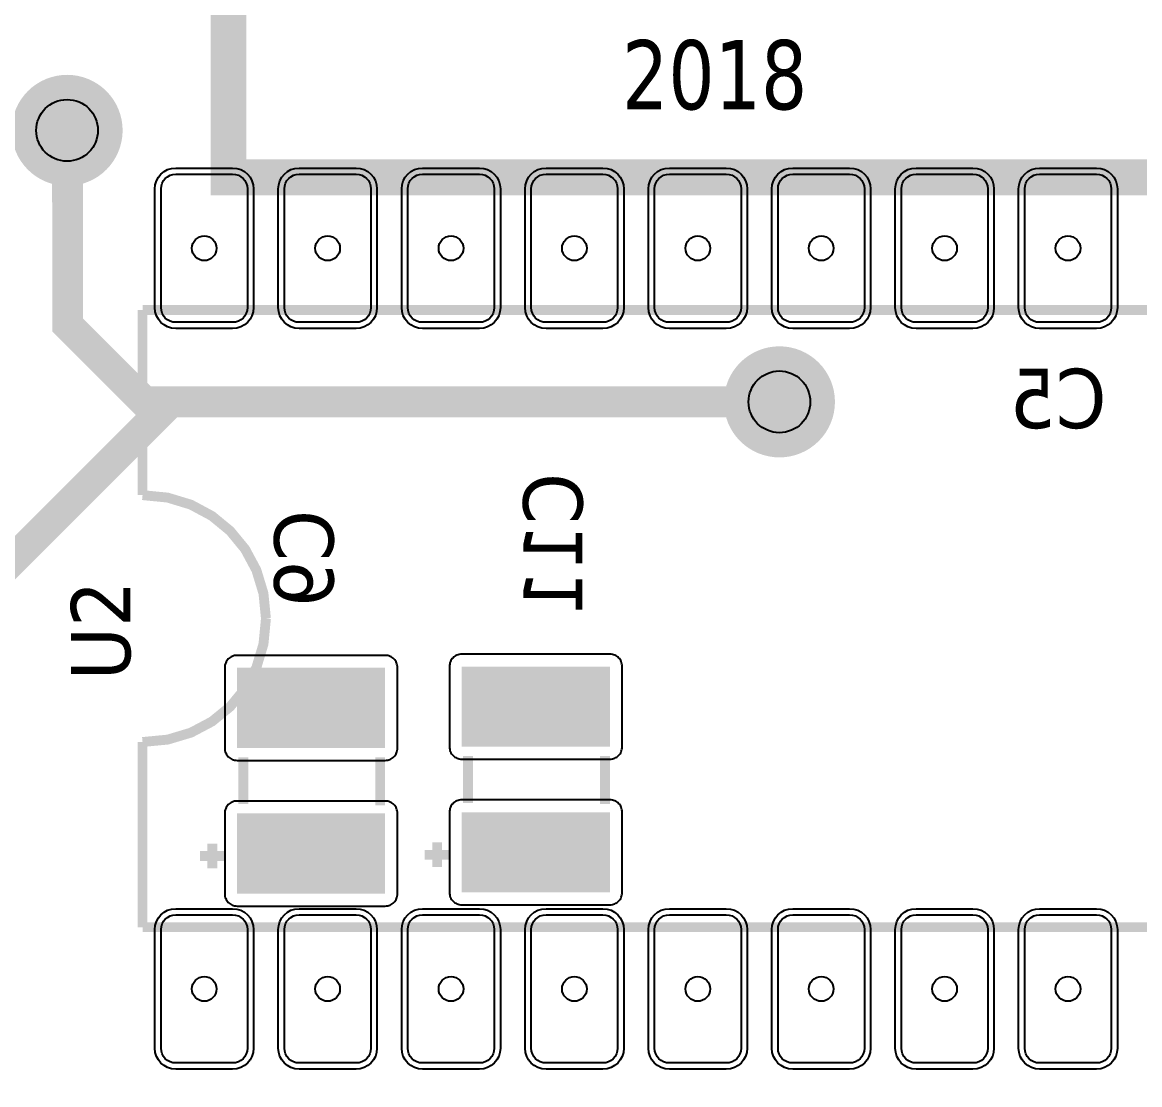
# Model space of a CAD drawing. Header units: millimetres. Extents: x 123.5 to 144.3, y 105.4 to 121.6.
# Drawn here: x 132.327 to 133.25, y 108.856 to 109.734 of the extents above; entities that cross this region are included whole.
import ezdxf

# ---------------------------------------------------------------- set-up
doc = ezdxf.new("R2010")
doc.units = ezdxf.units.MM
doc.layers.add('DESC', color=250, linetype='Continuous')
doc.styles.get("Standard").update_dxf_attribs({"font": 'tahoma.ttf'})

# ---------------------------------------------------------------- blocks, each defined once
blk = doc.blocks.new('RPAD')
blk.add_trace([(-0.5, -0.5), (-0.5, 0.5), (0.5, -0.5), (0.5, 0.5)])
blk = doc.blocks.new('EPAD')
at = {"const_width": 0.5}
blk.add_lwpolyline([(-0.25, 0, 1), (0.25, 0, 1)], format="xyb", close=True, dxfattribs=at)
blk = doc.blocks.new('Tarjeta mufla')
for points, const_width in [([(147.15838, 114.65681), (147.99302, 114.65681), (147.99302, 114.91665), (147.15838, 114.91665), (147.15838, 114.65681)], 0.029), ([(147.15838, 114.65681), (147.99302, 114.65681), (147.99302, 114.91665), (147.15838, 114.91665), (147.15838, 114.65681)], 0.029), ([(147.15838, 114.65681), (147.99302, 114.65681), (147.99302, 114.91665), (147.15838, 114.91665), (147.15838, 114.65681)], 0.029), ([(147.60483, 114.47489), (147.11156, 114.47489), (147.0903, 114.47489), (147.02806, 114.53713), (147.02806, 114.62012), (147.02756, 114.69481)], 0.025), ([(147.08869, 114.39933), (147.08869, 114.54933)], 0.008), ([(147.08869, 114.54933), (149.08869, 114.54933)], 0.008), ([(147.08869, 114.39933), (147.08869, 114.54933)], 0.008), ([(147.08869, 114.54933), (149.08869, 114.54933)], 0.008), ([(147.08869, 114.39933), (147.08869, 114.54933)], 0.008), ([(147.08869, 114.54933), (149.08869, 114.54933)], 0.008), ([(147.11156, 114.47489), (146.96735, 114.33069), (146.96735, 113.5519), (147.05772, 113.46153), (147.06783, 113.46153)], 0.025), ([(147.18869, 114.29933), (147.18669, 114.3197), (147.18094, 114.33858), (147.17182, 114.35558), (147.15969, 114.37033), (147.14494, 114.38245), (147.12794, 114.39158), (147.10907, 114.39733), (147.08869, 114.39933)], 0.008), ([(147.18869, 114.29933), (147.18669, 114.3197), (147.18094, 114.33858), (147.17182, 114.35558), (147.15969, 114.37033), (147.14494, 114.38245), (147.12794, 114.39158), (147.10907, 114.39733), (147.08869, 114.39933)], 0.008), ([(147.18869, 114.29933), (147.18669, 114.3197), (147.18094, 114.33858), (147.17182, 114.35558), (147.15969, 114.37033), (147.14494, 114.38245), (147.12794, 114.39158), (147.10907, 114.39733), (147.08869, 114.39933)], 0.008), ([(147.18869, 114.29933), (147.18669, 114.27867), (147.18094, 114.25966), (147.17182, 114.24264), (147.15969, 114.22795), (147.14494, 114.21594), (147.12794, 114.20694), (147.10907, 114.20129), (147.08869, 114.19933)], 0.008), ([(147.18869, 114.29933), (147.18669, 114.27867), (147.18094, 114.25966), (147.17182, 114.24264), (147.15969, 114.22795), (147.14494, 114.21594), (147.12794, 114.20694), (147.10907, 114.20129), (147.08869, 114.19933)], 0.008), ([(147.18869, 114.29933), (147.18669, 114.27867), (147.18094, 114.25966), (147.17182, 114.24264), (147.15969, 114.22795), (147.14494, 114.21594), (147.12794, 114.20694), (147.10907, 114.20129), (147.08869, 114.19933)], 0.008), ([(147.08869, 114.04933), (147.08869, 114.19933)], 0.008), ([(147.08869, 114.04933), (147.08869, 114.19933)], 0.008), ([(147.08869, 114.04933), (147.08869, 114.19933)], 0.008), ([(147.17031, 114.18699), (147.17031, 114.14899)], 0.008), ([(147.17031, 114.18699), (147.17031, 114.14899)], 0.008), ([(147.17031, 114.18699), (147.17031, 114.14899)], 0.008), ([(147.28131, 114.18699), (147.28131, 114.14799)], 0.008), ([(147.28131, 114.18699), (147.28131, 114.14799)], 0.008), ([(147.28131, 114.18699), (147.28131, 114.14799)], 0.008), ([(147.35241, 114.18799), (147.35241, 114.14999)], 0.008), ([(147.35241, 114.18799), (147.35241, 114.14999)], 0.008), ([(147.35241, 114.18799), (147.35241, 114.14999)], 0.008), ([(147.46341, 114.18799), (147.46341, 114.14899)], 0.008), ([(147.46341, 114.18799), (147.46341, 114.14899)], 0.008), ([(147.46341, 114.18799), (147.46341, 114.14899)], 0.008), ([(147.14531, 114.11699), (147.14531, 114.09699)], 0.008), ([(147.14531, 114.11699), (147.14531, 114.09699)], 0.008), ([(147.14531, 114.11699), (147.14531, 114.09699)], 0.008), ([(147.32741, 114.11799), (147.32741, 114.09799)], 0.008), ([(147.32741, 114.11799), (147.32741, 114.09799)], 0.008), ([(147.32741, 114.11799), (147.32741, 114.09799)], 0.008), ([(147.15531, 114.10699), (147.13531, 114.10699)], 0.008), ([(147.15531, 114.10699), (147.13531, 114.10699)], 0.008), ([(147.15531, 114.10699), (147.13531, 114.10699)], 0.008), ([(147.33741, 114.10799), (147.31741, 114.10799)], 0.008), ([(147.33741, 114.10799), (147.31741, 114.10799)], 0.008), ([(147.33741, 114.10799), (147.31741, 114.10799)], 0.008), ([(147.08869, 114.04933), (149.08869, 114.04933)], 0.008), ([(147.08869, 114.04933), (149.08869, 114.04933)], 0.008), ([(147.08869, 114.04933), (149.08869, 114.04933)], 0.008)]:
    blk.add_lwpolyline(points, dxfattribs=dict(const_width=const_width))
for points in [[(147.16169, 114.53433), (147.11569, 114.53433), (147.11222, 114.53467), (147.109, 114.53564), (147.10611, 114.53719), (147.10361, 114.53924), (147.10155, 114.54175), (147.1, 114.54464), (147.09903, 114.54785), (147.09869, 114.55133), (147.09869, 114.64733), (147.09903, 114.65081), (147.1, 114.65402), (147.10155, 114.65691), (147.10361, 114.65941), (147.10611, 114.66147), (147.109, 114.66302), (147.11222, 114.66399), (147.11569, 114.66433), (147.16169, 114.66433), (147.16517, 114.66399), (147.16838, 114.66302), (147.17127, 114.66147), (147.17378, 114.65941), (147.17583, 114.65691), (147.17738, 114.65402), (147.17835, 114.65081), (147.17869, 114.64733), (147.17869, 114.55133), (147.17835, 114.54785), (147.17738, 114.54464), (147.17583, 114.54175), (147.17378, 114.53924), (147.17127, 114.53719), (147.16838, 114.53564), (147.16517, 114.53467), (147.16169, 114.53433)], [(147.26169, 114.53433), (147.21569, 114.53433), (147.21222, 114.53467), (147.209, 114.53564), (147.20611, 114.53719), (147.20361, 114.53924), (147.20155, 114.54175), (147.2, 114.54464), (147.19903, 114.54785), (147.19869, 114.55133), (147.19869, 114.64733), (147.19903, 114.65081), (147.2, 114.65402), (147.20155, 114.65691), (147.20361, 114.65941), (147.20611, 114.66147), (147.209, 114.66302), (147.21222, 114.66399), (147.21569, 114.66433), (147.26169, 114.66433), (147.26517, 114.66399), (147.26838, 114.66302), (147.27127, 114.66147), (147.27378, 114.65941), (147.27583, 114.65691), (147.27738, 114.65402), (147.27835, 114.65081), (147.27869, 114.64733), (147.27869, 114.55133), (147.27835, 114.54785), (147.27738, 114.54464), (147.27583, 114.54175), (147.27378, 114.53924), (147.27127, 114.53719), (147.26838, 114.53564), (147.26517, 114.53467), (147.26169, 114.53433)], [(147.36169, 114.53433), (147.31569, 114.53433), (147.31222, 114.53467), (147.309, 114.53564), (147.30611, 114.53719), (147.30361, 114.53924), (147.30155, 114.54175), (147.3, 114.54464), (147.29903, 114.54785), (147.29869, 114.55133), (147.29869, 114.64733), (147.29903, 114.65081), (147.3, 114.65402), (147.30155, 114.65691), (147.30361, 114.65941), (147.30611, 114.66147), (147.309, 114.66302), (147.31222, 114.66399), (147.31569, 114.66433), (147.36169, 114.66433), (147.36517, 114.66399), (147.36838, 114.66302), (147.37127, 114.66147), (147.37378, 114.65941), (147.37583, 114.65691), (147.37738, 114.65402), (147.37835, 114.65081), (147.37869, 114.64733), (147.37869, 114.55133), (147.37835, 114.54785), (147.37738, 114.54464), (147.37583, 114.54175), (147.37378, 114.53924), (147.37127, 114.53719), (147.36838, 114.53564), (147.36517, 114.53467), (147.36169, 114.53433)], [(147.46169, 114.53433), (147.41569, 114.53433), (147.41222, 114.53467), (147.409, 114.53564), (147.40611, 114.53719), (147.40361, 114.53924), (147.40155, 114.54175), (147.4, 114.54464), (147.39903, 114.54785), (147.39869, 114.55133), (147.39869, 114.64733), (147.39903, 114.65081), (147.4, 114.65402), (147.40155, 114.65691), (147.40361, 114.65941), (147.40611, 114.66147), (147.409, 114.66302), (147.41222, 114.66399), (147.41569, 114.66433), (147.46169, 114.66433), (147.46517, 114.66399), (147.46838, 114.66302), (147.47127, 114.66147), (147.47378, 114.65941), (147.47583, 114.65691), (147.47738, 114.65402), (147.47835, 114.65081), (147.47869, 114.64733), (147.47869, 114.55133), (147.47835, 114.54785), (147.47738, 114.54464), (147.47583, 114.54175), (147.47378, 114.53924), (147.47127, 114.53719), (147.46838, 114.53564), (147.46517, 114.53467), (147.46169, 114.53433)], [(147.56169, 114.53433), (147.51569, 114.53433), (147.51222, 114.53467), (147.509, 114.53564), (147.50611, 114.53719), (147.50361, 114.53924), (147.50155, 114.54175), (147.5, 114.54464), (147.49903, 114.54785), (147.49869, 114.55133), (147.49869, 114.64733), (147.49903, 114.65081), (147.5, 114.65402), (147.50155, 114.65691), (147.50361, 114.65941), (147.50611, 114.66147), (147.509, 114.66302), (147.51222, 114.66399), (147.51569, 114.66433), (147.56169, 114.66433), (147.56517, 114.66399), (147.56838, 114.66302), (147.57127, 114.66147), (147.57378, 114.65941), (147.57583, 114.65691), (147.57738, 114.65402), (147.57835, 114.65081), (147.57869, 114.64733), (147.57869, 114.55133), (147.57835, 114.54785), (147.57738, 114.54464), (147.57583, 114.54175), (147.57378, 114.53924), (147.57127, 114.53719), (147.56838, 114.53564), (147.56517, 114.53467), (147.56169, 114.53433)], [(147.66169, 114.53433), (147.61569, 114.53433), (147.61222, 114.53467), (147.609, 114.53564), (147.60611, 114.53719), (147.60361, 114.53924), (147.60155, 114.54175), (147.6, 114.54464), (147.59903, 114.54785), (147.59869, 114.55133), (147.59869, 114.64733), (147.59903, 114.65081), (147.6, 114.65402), (147.60155, 114.65691), (147.60361, 114.65941), (147.60611, 114.66147), (147.609, 114.66302), (147.61222, 114.66399), (147.61569, 114.66433), (147.66169, 114.66433), (147.66517, 114.66399), (147.66838, 114.66302), (147.67127, 114.66147), (147.67378, 114.65941), (147.67583, 114.65691), (147.67738, 114.65402), (147.67835, 114.65081), (147.67869, 114.64733), (147.67869, 114.55133), (147.67835, 114.54785), (147.67738, 114.54464), (147.67583, 114.54175), (147.67378, 114.53924), (147.67127, 114.53719), (147.66838, 114.53564), (147.66517, 114.53467), (147.66169, 114.53433)], [(147.76169, 114.53433), (147.71569, 114.53433), (147.71222, 114.53467), (147.709, 114.53564), (147.70611, 114.53719), (147.70361, 114.53924), (147.70155, 114.54175), (147.7, 114.54464), (147.69903, 114.54785), (147.69869, 114.55133), (147.69869, 114.64733), (147.69903, 114.65081), (147.7, 114.65402), (147.70155, 114.65691), (147.70361, 114.65941), (147.70611, 114.66147), (147.709, 114.66302), (147.71222, 114.66399), (147.71569, 114.66433), (147.76169, 114.66433), (147.76517, 114.66399), (147.76838, 114.66302), (147.77127, 114.66147), (147.77378, 114.65941), (147.77583, 114.65691), (147.77738, 114.65402), (147.77835, 114.65081), (147.77869, 114.64733), (147.77869, 114.55133), (147.77835, 114.54785), (147.77738, 114.54464), (147.77583, 114.54175), (147.77378, 114.53924), (147.77127, 114.53719), (147.76838, 114.53564), (147.76517, 114.53467), (147.76169, 114.53433)], [(147.86169, 114.53433), (147.81569, 114.53433), (147.81222, 114.53467), (147.809, 114.53564), (147.80611, 114.53719), (147.80361, 114.53924), (147.80155, 114.54175), (147.8, 114.54464), (147.79903, 114.54785), (147.79869, 114.55133), (147.79869, 114.64733), (147.79903, 114.65081), (147.8, 114.65402), (147.80155, 114.65691), (147.80361, 114.65941), (147.80611, 114.66147), (147.809, 114.66302), (147.81222, 114.66399), (147.81569, 114.66433), (147.86169, 114.66433), (147.86517, 114.66399), (147.86838, 114.66302), (147.87127, 114.66147), (147.87378, 114.65941), (147.87583, 114.65691), (147.87738, 114.65402), (147.87835, 114.65081), (147.87869, 114.64733), (147.87869, 114.55133), (147.87835, 114.54785), (147.87738, 114.54464), (147.87583, 114.54175), (147.87378, 114.53924), (147.87127, 114.53719), (147.86838, 114.53564), (147.86517, 114.53467), (147.86169, 114.53433)], [(147.16169, 114.53933), (147.11569, 114.53933), (147.11324, 114.53957), (147.11097, 114.54025), (147.10893, 114.54135), (147.10716, 114.5428), (147.10571, 114.54457), (147.10462, 114.54661), (147.10393, 114.54888), (147.10369, 114.55133), (147.10369, 114.64733), (147.10393, 114.64978), (147.10462, 114.65205), (147.10571, 114.65409), (147.10716, 114.65586), (147.10893, 114.65731), (147.11097, 114.6584), (147.11324, 114.65909), (147.11569, 114.65933), (147.16169, 114.65933), (147.16415, 114.65909), (147.16642, 114.6584), (147.16846, 114.65731), (147.17022, 114.65586), (147.17168, 114.65409), (147.17277, 114.65205), (147.17345, 114.64978), (147.17369, 114.64733), (147.17369, 114.55133), (147.17345, 114.54888), (147.17277, 114.54661), (147.17168, 114.54457), (147.17022, 114.5428), (147.16846, 114.54135), (147.16642, 114.54025), (147.16415, 114.53957), (147.16169, 114.53933)], [(147.26169, 114.53933), (147.21569, 114.53933), (147.21324, 114.53957), (147.21097, 114.54025), (147.20893, 114.54135), (147.20716, 114.5428), (147.20571, 114.54457), (147.20462, 114.54661), (147.20393, 114.54888), (147.20369, 114.55133), (147.20369, 114.64733), (147.20393, 114.64978), (147.20462, 114.65205), (147.20571, 114.65409), (147.20716, 114.65586), (147.20893, 114.65731), (147.21097, 114.6584), (147.21324, 114.65909), (147.21569, 114.65933), (147.26169, 114.65933), (147.26415, 114.65909), (147.26642, 114.6584), (147.26846, 114.65731), (147.27022, 114.65586), (147.27168, 114.65409), (147.27277, 114.65205), (147.27345, 114.64978), (147.27369, 114.64733), (147.27369, 114.55133), (147.27345, 114.54888), (147.27277, 114.54661), (147.27168, 114.54457), (147.27022, 114.5428), (147.26846, 114.54135), (147.26642, 114.54025), (147.26415, 114.53957), (147.26169, 114.53933)], [(147.36169, 114.53933), (147.31569, 114.53933), (147.31324, 114.53957), (147.31097, 114.54025), (147.30893, 114.54135), (147.30716, 114.5428), (147.30571, 114.54457), (147.30462, 114.54661), (147.30393, 114.54888), (147.30369, 114.55133), (147.30369, 114.64733), (147.30393, 114.64978), (147.30462, 114.65205), (147.30571, 114.65409), (147.30716, 114.65586), (147.30893, 114.65731), (147.31097, 114.6584), (147.31324, 114.65909), (147.31569, 114.65933), (147.36169, 114.65933), (147.36415, 114.65909), (147.36642, 114.6584), (147.36846, 114.65731), (147.37022, 114.65586), (147.37168, 114.65409), (147.37277, 114.65205), (147.37345, 114.64978), (147.37369, 114.64733), (147.37369, 114.55133), (147.37345, 114.54888), (147.37277, 114.54661), (147.37168, 114.54457), (147.37022, 114.5428), (147.36846, 114.54135), (147.36642, 114.54025), (147.36415, 114.53957), (147.36169, 114.53933)], [(147.46169, 114.53933), (147.41569, 114.53933), (147.41324, 114.53957), (147.41097, 114.54025), (147.40893, 114.54135), (147.40716, 114.5428), (147.40571, 114.54457), (147.40462, 114.54661), (147.40393, 114.54888), (147.40369, 114.55133), (147.40369, 114.64733), (147.40393, 114.64978), (147.40462, 114.65205), (147.40571, 114.65409), (147.40716, 114.65586), (147.40893, 114.65731), (147.41097, 114.6584), (147.41324, 114.65909), (147.41569, 114.65933), (147.46169, 114.65933), (147.46415, 114.65909), (147.46642, 114.6584), (147.46846, 114.65731), (147.47022, 114.65586), (147.47168, 114.65409), (147.47277, 114.65205), (147.47345, 114.64978), (147.47369, 114.64733), (147.47369, 114.55133), (147.47345, 114.54888), (147.47277, 114.54661), (147.47168, 114.54457), (147.47022, 114.5428), (147.46846, 114.54135), (147.46642, 114.54025), (147.46415, 114.53957), (147.46169, 114.53933)], [(147.56169, 114.53933), (147.51569, 114.53933), (147.51324, 114.53957), (147.51097, 114.54025), (147.50893, 114.54135), (147.50716, 114.5428), (147.50571, 114.54457), (147.50462, 114.54661), (147.50393, 114.54888), (147.50369, 114.55133), (147.50369, 114.64733), (147.50393, 114.64978), (147.50462, 114.65205), (147.50571, 114.65409), (147.50716, 114.65586), (147.50893, 114.65731), (147.51097, 114.6584), (147.51324, 114.65909), (147.51569, 114.65933), (147.56169, 114.65933), (147.56415, 114.65909), (147.56642, 114.6584), (147.56846, 114.65731), (147.57022, 114.65586), (147.57168, 114.65409), (147.57277, 114.65205), (147.57345, 114.64978), (147.57369, 114.64733), (147.57369, 114.55133), (147.57345, 114.54888), (147.57277, 114.54661), (147.57168, 114.54457), (147.57022, 114.5428), (147.56846, 114.54135), (147.56642, 114.54025), (147.56415, 114.53957), (147.56169, 114.53933)], [(147.66169, 114.53933), (147.61569, 114.53933), (147.61324, 114.53957), (147.61097, 114.54025), (147.60893, 114.54135), (147.60716, 114.5428), (147.60571, 114.54457), (147.60462, 114.54661), (147.60393, 114.54888), (147.60369, 114.55133), (147.60369, 114.64733), (147.60393, 114.64978), (147.60462, 114.65205), (147.60571, 114.65409), (147.60716, 114.65586), (147.60893, 114.65731), (147.61097, 114.6584), (147.61324, 114.65909), (147.61569, 114.65933), (147.66169, 114.65933), (147.66415, 114.65909), (147.66642, 114.6584), (147.66846, 114.65731), (147.67022, 114.65586), (147.67168, 114.65409), (147.67277, 114.65205), (147.67345, 114.64978), (147.67369, 114.64733), (147.67369, 114.55133), (147.67345, 114.54888), (147.67277, 114.54661), (147.67168, 114.54457), (147.67022, 114.5428), (147.66846, 114.54135), (147.66642, 114.54025), (147.66415, 114.53957), (147.66169, 114.53933)], [(147.76169, 114.53933), (147.71569, 114.53933), (147.71324, 114.53957), (147.71097, 114.54025), (147.70893, 114.54135), (147.70716, 114.5428), (147.70571, 114.54457), (147.70462, 114.54661), (147.70393, 114.54888), (147.70369, 114.55133), (147.70369, 114.64733), (147.70393, 114.64978), (147.70462, 114.65205), (147.70571, 114.65409), (147.70716, 114.65586), (147.70893, 114.65731), (147.71097, 114.6584), (147.71324, 114.65909), (147.71569, 114.65933), (147.76169, 114.65933), (147.76415, 114.65909), (147.76642, 114.6584), (147.76846, 114.65731), (147.77022, 114.65586), (147.77168, 114.65409), (147.77277, 114.65205), (147.77345, 114.64978), (147.77369, 114.64733), (147.77369, 114.55133), (147.77345, 114.54888), (147.77277, 114.54661), (147.77168, 114.54457), (147.77022, 114.5428), (147.76846, 114.54135), (147.76642, 114.54025), (147.76415, 114.53957), (147.76169, 114.53933)], [(147.86169, 114.53933), (147.81569, 114.53933), (147.81324, 114.53957), (147.81097, 114.54025), (147.80893, 114.54135), (147.80716, 114.5428), (147.80571, 114.54457), (147.80462, 114.54661), (147.80393, 114.54888), (147.80369, 114.55133), (147.80369, 114.64733), (147.80393, 114.64978), (147.80462, 114.65205), (147.80571, 114.65409), (147.80716, 114.65586), (147.80893, 114.65731), (147.81097, 114.6584), (147.81324, 114.65909), (147.81569, 114.65933), (147.86169, 114.65933), (147.86415, 114.65909), (147.86642, 114.6584), (147.86846, 114.65731), (147.87022, 114.65586), (147.87168, 114.65409), (147.87277, 114.65205), (147.87345, 114.64978), (147.87369, 114.64733), (147.87369, 114.55133), (147.87345, 114.54888), (147.87277, 114.54661), (147.87168, 114.54457), (147.87022, 114.5428), (147.86846, 114.54135), (147.86642, 114.54025), (147.86415, 114.53957), (147.86169, 114.53933)], [(147.15531, 114.25949), (147.15531, 114.19449), (147.15536, 114.19345), (147.15551, 114.19245), (147.15575, 114.19148), (147.15608, 114.19056), (147.15649, 114.18968), (147.15699, 114.18885), (147.15756, 114.18809), (147.1582, 114.18738), (147.1589, 114.18674), (147.15967, 114.18617), (147.16049, 114.18568), (147.16137, 114.18526), (147.1623, 114.18493), (147.16326, 114.18469), (147.16427, 114.18454), (147.16531, 114.18449), (147.28531, 114.18449), (147.28635, 114.18454), (147.28735, 114.18469), (147.28832, 114.18493), (147.28924, 114.18526), (147.29012, 114.18568), (147.29094, 114.18617), (147.29171, 114.18674), (147.29242, 114.18738), (147.29306, 114.18809), (147.29363, 114.18885), (147.29412, 114.18968), (147.29453, 114.19056), (147.29487, 114.19148), (147.29511, 114.19245), (147.29526, 114.19345), (147.29531, 114.19449), (147.29531, 114.25949), (147.29526, 114.26053), (147.29511, 114.26153), (147.29487, 114.2625), (147.29453, 114.26343), (147.29412, 114.2643), (147.29363, 114.26513), (147.29306, 114.26589), (147.29242, 114.2666), (147.29171, 114.26724), (147.29094, 114.26781), (147.29012, 114.2683), (147.28924, 114.26872), (147.28832, 114.26905), (147.28735, 114.26929), (147.28635, 114.26944), (147.28531, 114.26949), (147.16531, 114.26949), (147.16427, 114.26944), (147.16326, 114.26929), (147.1623, 114.26905), (147.16137, 114.26872), (147.16049, 114.2683), (147.15967, 114.26781), (147.1589, 114.26724), (147.1582, 114.2666), (147.15756, 114.26589), (147.15699, 114.26513), (147.15649, 114.2643), (147.15608, 114.26343), (147.15575, 114.2625), (147.15551, 114.26153), (147.15536, 114.26053), (147.15531, 114.25949)], [(147.33741, 114.26049), (147.33741, 114.19549), (147.33746, 114.19445), (147.33761, 114.19345), (147.33785, 114.19248), (147.33818, 114.19156), (147.3386, 114.19068), (147.33909, 114.18985), (147.33966, 114.18909), (147.3403, 114.18838), (147.34101, 114.18774), (147.34177, 114.18717), (147.3426, 114.18668), (147.34347, 114.18626), (147.3444, 114.18593), (147.34536, 114.18569), (147.34637, 114.18554), (147.34741, 114.18549), (147.46741, 114.18549), (147.46845, 114.18554), (147.46945, 114.18569), (147.47042, 114.18593), (147.47134, 114.18626), (147.47222, 114.18668), (147.47304, 114.18717), (147.47381, 114.18774), (147.47452, 114.18838), (147.47516, 114.18909), (147.47573, 114.18985), (147.47622, 114.19068), (147.47664, 114.19156), (147.47697, 114.19248), (147.47721, 114.19345), (147.47736, 114.19445), (147.47741, 114.19549), (147.47741, 114.26049), (147.47736, 114.26153), (147.47721, 114.26253), (147.47697, 114.2635), (147.47664, 114.26443), (147.47622, 114.2653), (147.47573, 114.26613), (147.47516, 114.26689), (147.47452, 114.2676), (147.47381, 114.26824), (147.47304, 114.26881), (147.47222, 114.2693), (147.47134, 114.26972), (147.47042, 114.27005), (147.46945, 114.27029), (147.46845, 114.27044), (147.46741, 114.27049), (147.34741, 114.27049), (147.34637, 114.27044), (147.34536, 114.27029), (147.3444, 114.27005), (147.34347, 114.26972), (147.3426, 114.2693), (147.34177, 114.26881), (147.34101, 114.26824), (147.3403, 114.2676), (147.33966, 114.26689), (147.33909, 114.26613), (147.3386, 114.2653), (147.33818, 114.26443), (147.33785, 114.2635), (147.33761, 114.26253), (147.33746, 114.26153), (147.33741, 114.26049)], [(147.15531, 114.14149), (147.15531, 114.07649), (147.15536, 114.07545), (147.15551, 114.07445), (147.15575, 114.07348), (147.15608, 114.07256), (147.15649, 114.07168), (147.15699, 114.07085), (147.15756, 114.07009), (147.1582, 114.06938), (147.1589, 114.06874), (147.15967, 114.06817), (147.16049, 114.06768), (147.16137, 114.06726), (147.1623, 114.06693), (147.16326, 114.06669), (147.16427, 114.06654), (147.16531, 114.06649), (147.28531, 114.06649), (147.28635, 114.06654), (147.28735, 114.06669), (147.28832, 114.06693), (147.28924, 114.06726), (147.29012, 114.06768), (147.29094, 114.06817), (147.29171, 114.06874), (147.29242, 114.06938), (147.29306, 114.07009), (147.29363, 114.07085), (147.29412, 114.07168), (147.29453, 114.07256), (147.29487, 114.07348), (147.29511, 114.07445), (147.29526, 114.07545), (147.29531, 114.07649), (147.29531, 114.14149), (147.29526, 114.14253), (147.29511, 114.14353), (147.29487, 114.1445), (147.29453, 114.14543), (147.29412, 114.1463), (147.29363, 114.14713), (147.29306, 114.14789), (147.29242, 114.1486), (147.29171, 114.14924), (147.29094, 114.14981), (147.29012, 114.1503), (147.28924, 114.15072), (147.28832, 114.15105), (147.28735, 114.15129), (147.28635, 114.15144), (147.28531, 114.15149), (147.16531, 114.15149), (147.16427, 114.15144), (147.16326, 114.15129), (147.1623, 114.15105), (147.16137, 114.15072), (147.16049, 114.1503), (147.15967, 114.14981), (147.1589, 114.14924), (147.1582, 114.1486), (147.15756, 114.14789), (147.15699, 114.14713), (147.15649, 114.1463), (147.15608, 114.14543), (147.15575, 114.1445), (147.15551, 114.14353), (147.15536, 114.14253), (147.15531, 114.14149)], [(147.33741, 114.14249), (147.33741, 114.07749), (147.33746, 114.07645), (147.33761, 114.07545), (147.33785, 114.07448), (147.33818, 114.07356), (147.3386, 114.07268), (147.33909, 114.07185), (147.33966, 114.07109), (147.3403, 114.07038), (147.34101, 114.06974), (147.34177, 114.06917), (147.3426, 114.06868), (147.34347, 114.06826), (147.3444, 114.06793), (147.34536, 114.06769), (147.34637, 114.06754), (147.34741, 114.06749), (147.46741, 114.06749), (147.46845, 114.06754), (147.46945, 114.06769), (147.47042, 114.06793), (147.47134, 114.06826), (147.47222, 114.06868), (147.47304, 114.06917), (147.47381, 114.06974), (147.47452, 114.07038), (147.47516, 114.07109), (147.47573, 114.07185), (147.47622, 114.07268), (147.47664, 114.07356), (147.47697, 114.07448), (147.47721, 114.07545), (147.47736, 114.07645), (147.47741, 114.07749), (147.47741, 114.14249), (147.47736, 114.14353), (147.47721, 114.14453), (147.47697, 114.1455), (147.47664, 114.14643), (147.47622, 114.1473), (147.47573, 114.14813), (147.47516, 114.14889), (147.47452, 114.1496), (147.47381, 114.15024), (147.47304, 114.15081), (147.47222, 114.1513), (147.47134, 114.15172), (147.47042, 114.15205), (147.46945, 114.15229), (147.46845, 114.15244), (147.46741, 114.15249), (147.34741, 114.15249), (147.34637, 114.15244), (147.34536, 114.15229), (147.3444, 114.15205), (147.34347, 114.15172), (147.3426, 114.1513), (147.34177, 114.15081), (147.34101, 114.15024), (147.3403, 114.1496), (147.33966, 114.14889), (147.33909, 114.14813), (147.3386, 114.1473), (147.33818, 114.14643), (147.33785, 114.1455), (147.33761, 114.14453), (147.33746, 114.14353), (147.33741, 114.14249)], [(147.11569, 114.06433), (147.16169, 114.06433), (147.16517, 114.06399), (147.16838, 114.06302), (147.17127, 114.06147), (147.17378, 114.05941), (147.17583, 114.05691), (147.17738, 114.05402), (147.17835, 114.05081), (147.17869, 114.04733), (147.17869, 113.95133), (147.17835, 113.94785), (147.17738, 113.94464), (147.17583, 113.94175), (147.17378, 113.93924), (147.17127, 113.93719), (147.16838, 113.93564), (147.16517, 113.93467), (147.16169, 113.93433), (147.11569, 113.93433), (147.11222, 113.93467), (147.109, 113.93564), (147.10611, 113.93719), (147.10361, 113.93924), (147.10155, 113.94175), (147.1, 113.94464), (147.09903, 113.94785), (147.09869, 113.95133), (147.09869, 114.04733), (147.09903, 114.05081), (147.1, 114.05402), (147.10155, 114.05691), (147.10361, 114.05941), (147.10611, 114.06147), (147.109, 114.06302), (147.11222, 114.06399), (147.11569, 114.06433)], [(147.21569, 114.06433), (147.26169, 114.06433), (147.26517, 114.06399), (147.26838, 114.06302), (147.27127, 114.06147), (147.27378, 114.05941), (147.27583, 114.05691), (147.27738, 114.05402), (147.27835, 114.05081), (147.27869, 114.04733), (147.27869, 113.95133), (147.27835, 113.94785), (147.27738, 113.94464), (147.27583, 113.94175), (147.27378, 113.93924), (147.27127, 113.93719), (147.26838, 113.93564), (147.26517, 113.93467), (147.26169, 113.93433), (147.21569, 113.93433), (147.21222, 113.93467), (147.209, 113.93564), (147.20611, 113.93719), (147.20361, 113.93924), (147.20155, 113.94175), (147.2, 113.94464), (147.19903, 113.94785), (147.19869, 113.95133), (147.19869, 114.04733), (147.19903, 114.05081), (147.2, 114.05402), (147.20155, 114.05691), (147.20361, 114.05941), (147.20611, 114.06147), (147.209, 114.06302), (147.21222, 114.06399), (147.21569, 114.06433)], [(147.31569, 114.06433), (147.36169, 114.06433), (147.36517, 114.06399), (147.36838, 114.06302), (147.37127, 114.06147), (147.37378, 114.05941), (147.37583, 114.05691), (147.37738, 114.05402), (147.37835, 114.05081), (147.37869, 114.04733), (147.37869, 113.95133), (147.37835, 113.94785), (147.37738, 113.94464), (147.37583, 113.94175), (147.37378, 113.93924), (147.37127, 113.93719), (147.36838, 113.93564), (147.36517, 113.93467), (147.36169, 113.93433), (147.31569, 113.93433), (147.31222, 113.93467), (147.309, 113.93564), (147.30611, 113.93719), (147.30361, 113.93924), (147.30155, 113.94175), (147.3, 113.94464), (147.29903, 113.94785), (147.29869, 113.95133), (147.29869, 114.04733), (147.29903, 114.05081), (147.3, 114.05402), (147.30155, 114.05691), (147.30361, 114.05941), (147.30611, 114.06147), (147.309, 114.06302), (147.31222, 114.06399), (147.31569, 114.06433)], [(147.41569, 114.06433), (147.46169, 114.06433), (147.46517, 114.06399), (147.46838, 114.06302), (147.47127, 114.06147), (147.47378, 114.05941), (147.47583, 114.05691), (147.47738, 114.05402), (147.47835, 114.05081), (147.47869, 114.04733), (147.47869, 113.95133), (147.47835, 113.94785), (147.47738, 113.94464), (147.47583, 113.94175), (147.47378, 113.93924), (147.47127, 113.93719), (147.46838, 113.93564), (147.46517, 113.93467), (147.46169, 113.93433), (147.41569, 113.93433), (147.41222, 113.93467), (147.409, 113.93564), (147.40611, 113.93719), (147.40361, 113.93924), (147.40155, 113.94175), (147.4, 113.94464), (147.39903, 113.94785), (147.39869, 113.95133), (147.39869, 114.04733), (147.39903, 114.05081), (147.4, 114.05402), (147.40155, 114.05691), (147.40361, 114.05941), (147.40611, 114.06147), (147.409, 114.06302), (147.41222, 114.06399), (147.41569, 114.06433)], [(147.51569, 114.06433), (147.56169, 114.06433), (147.56517, 114.06399), (147.56838, 114.06302), (147.57127, 114.06147), (147.57378, 114.05941), (147.57583, 114.05691), (147.57738, 114.05402), (147.57835, 114.05081), (147.57869, 114.04733), (147.57869, 113.95133), (147.57835, 113.94785), (147.57738, 113.94464), (147.57583, 113.94175), (147.57378, 113.93924), (147.57127, 113.93719), (147.56838, 113.93564), (147.56517, 113.93467), (147.56169, 113.93433), (147.51569, 113.93433), (147.51222, 113.93467), (147.509, 113.93564), (147.50611, 113.93719), (147.50361, 113.93924), (147.50155, 113.94175), (147.5, 113.94464), (147.49903, 113.94785), (147.49869, 113.95133), (147.49869, 114.04733), (147.49903, 114.05081), (147.5, 114.05402), (147.50155, 114.05691), (147.50361, 114.05941), (147.50611, 114.06147), (147.509, 114.06302), (147.51222, 114.06399), (147.51569, 114.06433)], [(147.61569, 114.06433), (147.66169, 114.06433), (147.66517, 114.06399), (147.66838, 114.06302), (147.67127, 114.06147), (147.67378, 114.05941), (147.67583, 114.05691), (147.67738, 114.05402), (147.67835, 114.05081), (147.67869, 114.04733), (147.67869, 113.95133), (147.67835, 113.94785), (147.67738, 113.94464), (147.67583, 113.94175), (147.67378, 113.93924), (147.67127, 113.93719), (147.66838, 113.93564), (147.66517, 113.93467), (147.66169, 113.93433), (147.61569, 113.93433), (147.61222, 113.93467), (147.609, 113.93564), (147.60611, 113.93719), (147.60361, 113.93924), (147.60155, 113.94175), (147.6, 113.94464), (147.59903, 113.94785), (147.59869, 113.95133), (147.59869, 114.04733), (147.59903, 114.05081), (147.6, 114.05402), (147.60155, 114.05691), (147.60361, 114.05941), (147.60611, 114.06147), (147.609, 114.06302), (147.61222, 114.06399), (147.61569, 114.06433)], [(147.71569, 114.06433), (147.76169, 114.06433), (147.76517, 114.06399), (147.76838, 114.06302), (147.77127, 114.06147), (147.77378, 114.05941), (147.77583, 114.05691), (147.77738, 114.05402), (147.77835, 114.05081), (147.77869, 114.04733), (147.77869, 113.95133), (147.77835, 113.94785), (147.77738, 113.94464), (147.77583, 113.94175), (147.77378, 113.93924), (147.77127, 113.93719), (147.76838, 113.93564), (147.76517, 113.93467), (147.76169, 113.93433), (147.71569, 113.93433), (147.71222, 113.93467), (147.709, 113.93564), (147.70611, 113.93719), (147.70361, 113.93924), (147.70155, 113.94175), (147.7, 113.94464), (147.69903, 113.94785), (147.69869, 113.95133), (147.69869, 114.04733), (147.69903, 114.05081), (147.7, 114.05402), (147.70155, 114.05691), (147.70361, 114.05941), (147.70611, 114.06147), (147.709, 114.06302), (147.71222, 114.06399), (147.71569, 114.06433)], [(147.81569, 114.06433), (147.86169, 114.06433), (147.86517, 114.06399), (147.86838, 114.06302), (147.87127, 114.06147), (147.87378, 114.05941), (147.87583, 114.05691), (147.87738, 114.05402), (147.87835, 114.05081), (147.87869, 114.04733), (147.87869, 113.95133), (147.87835, 113.94785), (147.87738, 113.94464), (147.87583, 113.94175), (147.87378, 113.93924), (147.87127, 113.93719), (147.86838, 113.93564), (147.86517, 113.93467), (147.86169, 113.93433), (147.81569, 113.93433), (147.81222, 113.93467), (147.809, 113.93564), (147.80611, 113.93719), (147.80361, 113.93924), (147.80155, 113.94175), (147.8, 113.94464), (147.79903, 113.94785), (147.79869, 113.95133), (147.79869, 114.04733), (147.79903, 114.05081), (147.8, 114.05402), (147.80155, 114.05691), (147.80361, 114.05941), (147.80611, 114.06147), (147.809, 114.06302), (147.81222, 114.06399), (147.81569, 114.06433)], [(147.11569, 114.05933), (147.16169, 114.05933), (147.16415, 114.05909), (147.16642, 114.0584), (147.16846, 114.05731), (147.17022, 114.05586), (147.17168, 114.05409), (147.17277, 114.05205), (147.17345, 114.04978), (147.17369, 114.04733), (147.17369, 113.95133), (147.17345, 113.94888), (147.17277, 113.94661), (147.17168, 113.94457), (147.17022, 113.9428), (147.16846, 113.94135), (147.16642, 113.94025), (147.16415, 113.93957), (147.16169, 113.93933), (147.11569, 113.93933), (147.11324, 113.93957), (147.11097, 113.94025), (147.10893, 113.94135), (147.10716, 113.9428), (147.10571, 113.94457), (147.10462, 113.94661), (147.10393, 113.94888), (147.10369, 113.95133), (147.10369, 114.04733), (147.10393, 114.04978), (147.10462, 114.05205), (147.10571, 114.05409), (147.10716, 114.05586), (147.10893, 114.05731), (147.11097, 114.0584), (147.11324, 114.05909), (147.11569, 114.05933)], [(147.21569, 114.05933), (147.26169, 114.05933), (147.26415, 114.05909), (147.26642, 114.0584), (147.26846, 114.05731), (147.27022, 114.05586), (147.27168, 114.05409), (147.27277, 114.05205), (147.27345, 114.04978), (147.27369, 114.04733), (147.27369, 113.95133), (147.27345, 113.94888), (147.27277, 113.94661), (147.27168, 113.94457), (147.27022, 113.9428), (147.26846, 113.94135), (147.26642, 113.94025), (147.26415, 113.93957), (147.26169, 113.93933), (147.21569, 113.93933), (147.21324, 113.93957), (147.21097, 113.94025), (147.20893, 113.94135), (147.20716, 113.9428), (147.20571, 113.94457), (147.20462, 113.94661), (147.20393, 113.94888), (147.20369, 113.95133), (147.20369, 114.04733), (147.20393, 114.04978), (147.20462, 114.05205), (147.20571, 114.05409), (147.20716, 114.05586), (147.20893, 114.05731), (147.21097, 114.0584), (147.21324, 114.05909), (147.21569, 114.05933)], [(147.31569, 114.05933), (147.36169, 114.05933), (147.36415, 114.05909), (147.36642, 114.0584), (147.36846, 114.05731), (147.37022, 114.05586), (147.37168, 114.05409), (147.37277, 114.05205), (147.37345, 114.04978), (147.37369, 114.04733), (147.37369, 113.95133), (147.37345, 113.94888), (147.37277, 113.94661), (147.37168, 113.94457), (147.37022, 113.9428), (147.36846, 113.94135), (147.36642, 113.94025), (147.36415, 113.93957), (147.36169, 113.93933), (147.31569, 113.93933), (147.31324, 113.93957), (147.31097, 113.94025), (147.30893, 113.94135), (147.30716, 113.9428), (147.30571, 113.94457), (147.30462, 113.94661), (147.30393, 113.94888), (147.30369, 113.95133), (147.30369, 114.04733), (147.30393, 114.04978), (147.30462, 114.05205), (147.30571, 114.05409), (147.30716, 114.05586), (147.30893, 114.05731), (147.31097, 114.0584), (147.31324, 114.05909), (147.31569, 114.05933)], [(147.41569, 114.05933), (147.46169, 114.05933), (147.46415, 114.05909), (147.46642, 114.0584), (147.46846, 114.05731), (147.47022, 114.05586), (147.47168, 114.05409), (147.47277, 114.05205), (147.47345, 114.04978), (147.47369, 114.04733), (147.47369, 113.95133), (147.47345, 113.94888), (147.47277, 113.94661), (147.47168, 113.94457), (147.47022, 113.9428), (147.46846, 113.94135), (147.46642, 113.94025), (147.46415, 113.93957), (147.46169, 113.93933), (147.41569, 113.93933), (147.41324, 113.93957), (147.41097, 113.94025), (147.40893, 113.94135), (147.40716, 113.9428), (147.40571, 113.94457), (147.40462, 113.94661), (147.40393, 113.94888), (147.40369, 113.95133), (147.40369, 114.04733), (147.40393, 114.04978), (147.40462, 114.05205), (147.40571, 114.05409), (147.40716, 114.05586), (147.40893, 114.05731), (147.41097, 114.0584), (147.41324, 114.05909), (147.41569, 114.05933)], [(147.51569, 114.05933), (147.56169, 114.05933), (147.56415, 114.05909), (147.56642, 114.0584), (147.56846, 114.05731), (147.57022, 114.05586), (147.57168, 114.05409), (147.57277, 114.05205), (147.57345, 114.04978), (147.57369, 114.04733), (147.57369, 113.95133), (147.57345, 113.94888), (147.57277, 113.94661), (147.57168, 113.94457), (147.57022, 113.9428), (147.56846, 113.94135), (147.56642, 113.94025), (147.56415, 113.93957), (147.56169, 113.93933), (147.51569, 113.93933), (147.51324, 113.93957), (147.51097, 113.94025), (147.50893, 113.94135), (147.50716, 113.9428), (147.50571, 113.94457), (147.50462, 113.94661), (147.50393, 113.94888), (147.50369, 113.95133), (147.50369, 114.04733), (147.50393, 114.04978), (147.50462, 114.05205), (147.50571, 114.05409), (147.50716, 114.05586), (147.50893, 114.05731), (147.51097, 114.0584), (147.51324, 114.05909), (147.51569, 114.05933)], [(147.61569, 114.05933), (147.66169, 114.05933), (147.66415, 114.05909), (147.66642, 114.0584), (147.66846, 114.05731), (147.67022, 114.05586), (147.67168, 114.05409), (147.67277, 114.05205), (147.67345, 114.04978), (147.67369, 114.04733), (147.67369, 113.95133), (147.67345, 113.94888), (147.67277, 113.94661), (147.67168, 113.94457), (147.67022, 113.9428), (147.66846, 113.94135), (147.66642, 113.94025), (147.66415, 113.93957), (147.66169, 113.93933), (147.61569, 113.93933), (147.61324, 113.93957), (147.61097, 113.94025), (147.60893, 113.94135), (147.60716, 113.9428), (147.60571, 113.94457), (147.60462, 113.94661), (147.60393, 113.94888), (147.60369, 113.95133), (147.60369, 114.04733), (147.60393, 114.04978), (147.60462, 114.05205), (147.60571, 114.05409), (147.60716, 114.05586), (147.60893, 114.05731), (147.61097, 114.0584), (147.61324, 114.05909), (147.61569, 114.05933)], [(147.71569, 114.05933), (147.76169, 114.05933), (147.76415, 114.05909), (147.76642, 114.0584), (147.76846, 114.05731), (147.77022, 114.05586), (147.77168, 114.05409), (147.77277, 114.05205), (147.77345, 114.04978), (147.77369, 114.04733), (147.77369, 113.95133), (147.77345, 113.94888), (147.77277, 113.94661), (147.77168, 113.94457), (147.77022, 113.9428), (147.76846, 113.94135), (147.76642, 113.94025), (147.76415, 113.93957), (147.76169, 113.93933), (147.71569, 113.93933), (147.71324, 113.93957), (147.71097, 113.94025), (147.70893, 113.94135), (147.70716, 113.9428), (147.70571, 113.94457), (147.70462, 113.94661), (147.70393, 113.94888), (147.70369, 113.95133), (147.70369, 114.04733), (147.70393, 114.04978), (147.70462, 114.05205), (147.70571, 114.05409), (147.70716, 114.05586), (147.70893, 114.05731), (147.71097, 114.0584), (147.71324, 114.05909), (147.71569, 114.05933)], [(147.81569, 114.05933), (147.86169, 114.05933), (147.86415, 114.05909), (147.86642, 114.0584), (147.86846, 114.05731), (147.87022, 114.05586), (147.87168, 114.05409), (147.87277, 114.05205), (147.87345, 114.04978), (147.87369, 114.04733), (147.87369, 113.95133), (147.87345, 113.94888), (147.87277, 113.94661), (147.87168, 113.94457), (147.87022, 113.9428), (147.86846, 113.94135), (147.86642, 113.94025), (147.86415, 113.93957), (147.86169, 113.93933), (147.81569, 113.93933), (147.81324, 113.93957), (147.81097, 113.94025), (147.80893, 113.94135), (147.80716, 113.9428), (147.80571, 113.94457), (147.80462, 113.94661), (147.80393, 113.94888), (147.80369, 113.95133), (147.80369, 114.04733), (147.80393, 114.04978), (147.80462, 114.05205), (147.80571, 114.05409), (147.80716, 114.05586), (147.80893, 114.05731), (147.81097, 114.0584), (147.81324, 114.05909), (147.81569, 114.05933)]]:
    blk.add_lwpolyline(points, close=True)
for centre, radius in [((147.02756, 114.69481), 0.025), ((147.13869, 114.59933), 0.01), ((147.23869, 114.59933), 0.01), ((147.33869, 114.59933), 0.01), ((147.43869, 114.59933), 0.01), ((147.53869, 114.59933), 0.01), ((147.63869, 114.59933), 0.01), ((147.73869, 114.59933), 0.01), ((147.83869, 114.59933), 0.01), ((147.60483, 114.47489), 0.025), ((147.13869, 113.99933), 0.01), ((147.23869, 113.99933), 0.01), ((147.33869, 113.99933), 0.01), ((147.43869, 113.99933), 0.01), ((147.53869, 113.99933), 0.01), ((147.63869, 113.99933), 0.01), ((147.73869, 113.99933), 0.01), ((147.83869, 113.99933), 0.01)]:
    blk.add_circle(centre, radius)
for p, xscale, yscale in [((147.02756, 114.69481), 0.09, 0.09), ((147.02756, 114.69481), 0.07, 0.07), ((147.60483, 114.47489), 0.09, 0.09), ((147.60483, 114.47489), 0.07, 0.07)]:
    blk.add_blockref('EPAD', p, dxfattribs=dict(xscale=xscale, yscale=yscale))
at = {"xscale": 0.065, "yscale": 0.12, "rotation": 90}
for p in [(147.22531, 114.22699), (147.40741, 114.22799), (147.22531, 114.10899), (147.40741, 114.10999)]:
    blk.add_blockref('RPAD', p, dxfattribs=at)
at = {"width": 0.892857}
blk.add_text('2018', height=0.056, dxfattribs=at).set_placement((147.47728, 114.71192))
blk.add_text('2018', height=0.056, dxfattribs=at).set_placement((147.47728, 114.71192))
blk.add_text('2018', height=0.056, dxfattribs=at).set_placement((147.47728, 114.71192))
at = {"text_generation_flag": 2, "width": 1.041667}
blk.add_text('C5', height=0.048, dxfattribs=at).set_placement((147.86985, 114.45366))
blk.add_text('C5', height=0.048, dxfattribs=at).set_placement((147.86985, 114.45366))
blk.add_text('C5', height=0.048, dxfattribs=at).set_placement((147.86985, 114.45366))
for s, p in [('C11', (147.4452, 114.41722)), ('C11', (147.4452, 114.41722)), ('C11', (147.4452, 114.41722)), ('C9', (147.24342, 114.38728)), ('C9', (147.24342, 114.38728)), ('C9', (147.24342, 114.38728))]:
    blk.add_text(s, height=0.048, rotation=90, dxfattribs=at).set_placement(p)
at = {"width": 1.041667}
blk.add_text('U2', height=0.048, rotation=90, dxfattribs=at).set_placement((147.07869, 114.24933))
blk.add_text('U2', height=0.048, rotation=90, dxfattribs=at).set_placement((147.07869, 114.24933))
blk.add_text('U2', height=0.048, rotation=90, dxfattribs=at).set_placement((147.07869, 114.24933))

msp = doc.modelspace()

# ---------------------------------------------------------------- block references
at = {"layer": 'DESC', "xscale": 1.020266282160534, "yscale": 1.020266282160534, "zscale": 1.020266282160534}
msp.add_blockref('Tarjeta mufla', (-17.64363, -7.37459), dxfattribs=at)

doc.saveas('drawing.dxf')
